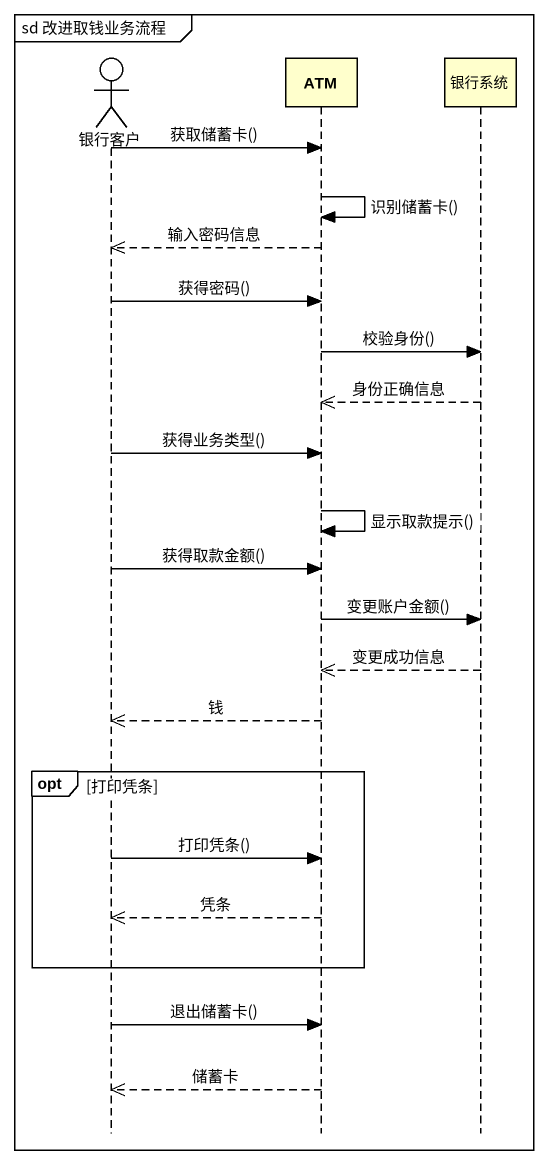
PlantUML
@startuml
mainframe sd 改进取钱业务流程
hide footbox
actor 银行客户
participant ATM
participant 银行系统

银行客户 -> ATM : 获取储蓄卡()
ATM -> ATM : 识别储蓄卡()
ATM -->> 银行客户 : 输入密码信息
银行客户 -> ATM : 获得密码()
ATM -> 银行系统 : 校验身份()
银行系统 -->> ATM : 身份正确信息
银行客户 -> ATM : 获得业务类型()
ATM -> ATM : 显示取款提示()
银行客户 -> ATM : 获得取款金额()
ATM -> 银行系统 : 变更账户金额()
银行系统 -->> ATM : 变更成功信息
ATM -->> 银行客户 : 钱
opt 打印凭条
  银行客户 -> ATM : 打印凭条()
  ATM -->> 银行客户 : 凭条
end
银行客户 -> ATM : 退出储蓄卡()
ATM -->> 银行客户 : 储蓄卡
@enduml
